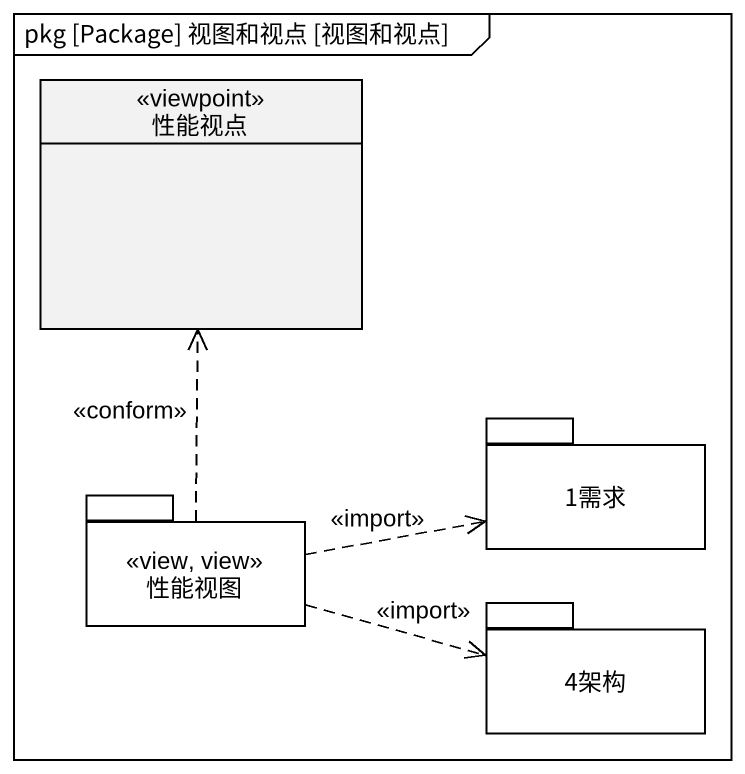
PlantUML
@startuml
mainframe pkg [Package] 视图和视点 [视图和视点]
hide circle
hide empty members
class 性能视点 <<viewpoint>>
package "1需求" as p1需求 {
}
package 性能视图 <<view, view>> {
}
package "4架构" as p4架构 {
}
性能视图 .up.> 性能视点 : <<conform>>
性能视图 .right.> p1需求 : <<import>>
性能视图 .right.> p4架构 : <<import>>
@enduml
